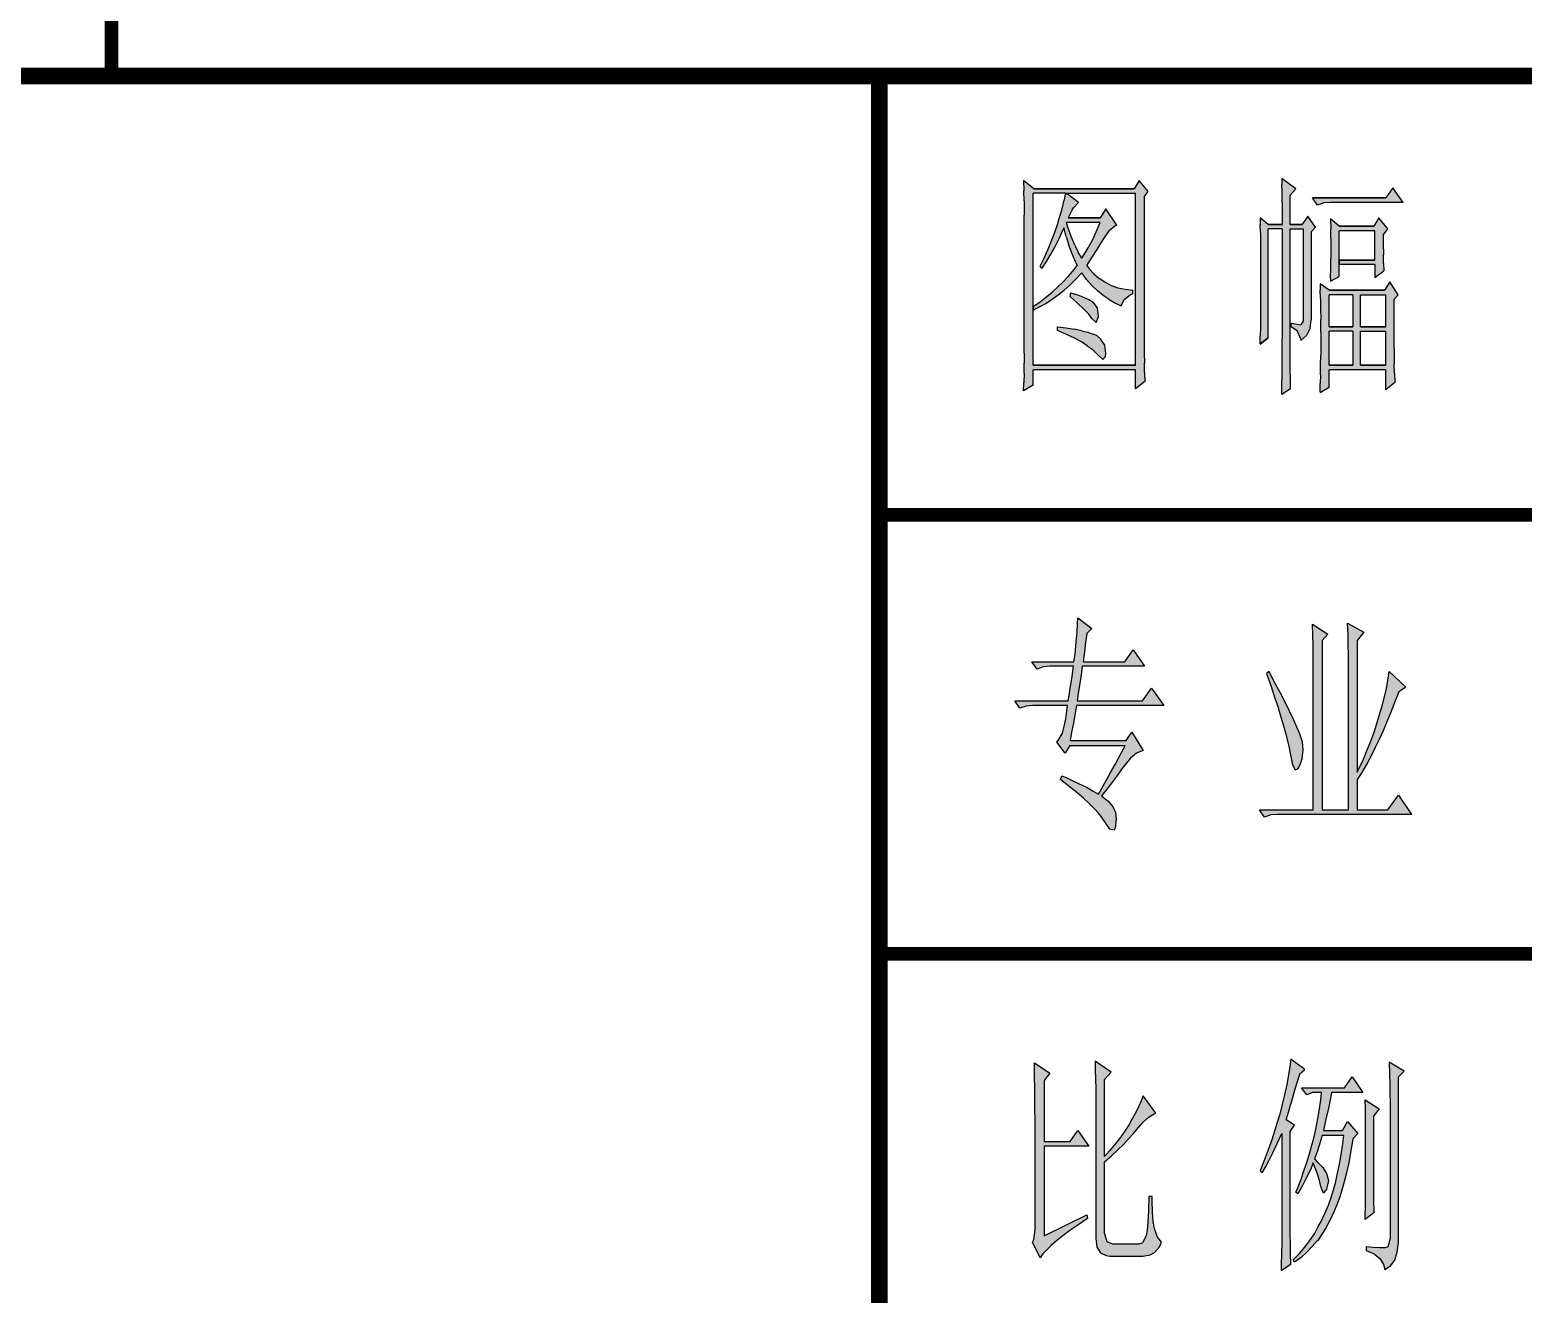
# Model space of a CAD drawing. Extents: x -383207 to 558143, y -95136 to 11777.
# Drawn here: x 509764 to 511126, y -89687 to -88534 of the extents above; entities that cross this region are included whole.
import ezdxf

# ---------------------------------------------------------------- set-up
doc = ezdxf.new("R2010")
doc.units = 0
doc.layers.get('0').update_dxf_attribs({"linetype": 'CONTINUOUS'})
doc.layers.add('1', color=7, linetype='CONTINUOUS')

msp = doc.modelspace()

# ---------------------------------------------------------------- hatches: boundary and pattern name
at = {"layer": '1'}
h = msp.add_hatch(color=2, dxfattribs=at)
h.paths.add_polyline_path([(510913.4, -88684.9), (510918.6, -88679.1), (510905.8, -88669.9), (510906, -88675.2), (510906.2, -88682.4), (510906.3, -88691.6), (510906.3, -88702.7), (510906.3, -88711.6), (510893.5, -88711.6), (510886, -88705.8), (510886.1, -88711.7), (510886.3, -88718.9), (510886.4, -88727.2), (510886.5, -88736.7), (510886.5, -88747.5), (510886.5, -88758.2), (510886.5, -88768.7), (510886.5, -88778.6), (510886.5, -88788), (510886.3, -88796.9), (510886.3, -88805.2), (510886.1, -88813.1), (510886, -88820.5), (510893.5, -88814.9), (510893.5, -88715.7), (510906.3, -88715.7), (510906.3, -88815.8), (510906.3, -88822.8), (510906.3, -88830.7), (510906.2, -88839.3), (510906.1, -88848.7), (510905.9, -88858.8), (510905.8, -88866.6), (510913.9, -88861.6), (510913.7, -88852.8), (510913.6, -88844), (510913.4, -88835.1), (510913.4, -88826.1), (510913.4, -88819.1), (510913.4, -88715.7), (510925.6, -88715.7), (510925.6, -88799.1), (510923.3, -88803.2), (510918, -88802.4), (510914.5, -88801.6), (510914.5, -88804.9), (510920, -88809.1), (510923, -88815.7), (510923.3, -88817.4), (510928.6, -88812.7), (510931.8, -88806.4), (510932.6, -88798.5), (510932.6, -88718.3), (510936.7, -88714.1), (510929.7, -88704.1), (510924.4, -88711.6), (510913.4, -88711.6)])
h.paths.add_polyline_path([(511007.2, -88678.3), (511000.7, -88687.4), (510933.7, -88687.4), (510938.4, -88694.1), (510944.2, -88692.1), (510950.1, -88691.6), (511016.5, -88691.6)])
h.paths.add_polyline_path([(510958.2, -88717.4), (510990.8, -88717.4), (510990.8, -88744.1), (510958.2, -88744.1), (510958.2, -88748.3), (510990.8, -88748.3), (510990.8, -88759.9), (510999, -88754.1), (510998.7, -88747.4), (510998.5, -88739), (510998.4, -88729), (510998.4, -88721.6), (511002.5, -88715.7), (510994.3, -88705.8), (510989.7, -88713.3), (510958.2, -88713.3), (510950.1, -88706.6), (510950.4, -88715.7), (510950.6, -88724.5), (510950.6, -88733.3), (510950.6, -88734.1), (510950.6, -88742.8), (510950.4, -88751.6), (510950.2, -88760.7), (510950.1, -88763.3), (510958.2, -88759.1), (510958.2, -88748.3), (510958.2, -88744.1)])
h.paths.add_polyline_path([(511008.3, -88779.9), (511011.8, -88775.7), (511004.2, -88764.1), (510999.6, -88771.6), (510948.9, -88771.6), (510940.7, -88765.7), (510940.9, -88771.7), (510941.1, -88779.2), (510941.2, -88788), (510941.3, -88798.2), (510941.3, -88809.9), (510941.3, -88810.7), (510941.3, -88821.1), (510941.3, -88830.9), (510941.2, -88840.1), (510941.1, -88848.7), (510940.9, -88856.8), (510940.7, -88864.2), (510940.7, -88864.9), (510948.9, -88859.9), (510948.9, -88844.1), (511000.7, -88844.1), (511000.7, -88862.4), (511008.9, -88855.7), (511008.6, -88847.4), (511008.4, -88838.6), (511008.4, -88829.4), (511008.3, -88824.9)])
h.paths.add_polyline_path([(510948.9, -88775.7), (510970.5, -88775.7), (510970.5, -88804.9), (510948.9, -88804.9)], flags=16)
h.paths.add_polyline_path([(510948.9, -88809.1), (510970.5, -88809.1), (510970.5, -88839.9), (510948.9, -88839.9)], flags=16)
h.paths.add_polyline_path([(510977.5, -88775.7), (511000.7, -88775.7), (511000.7, -88804.9), (510977.5, -88804.9)], flags=16)
h.paths.add_polyline_path([(510977.5, -88809.1), (511000.7, -88809.1), (511000.7, -88839.9), (510977.5, -88839.9)], flags=16)
h = msp.add_hatch(color=2, dxfattribs=at)
h.paths.add_polyline_path([(510780.5, -88686.6), (510784, -88681.6), (510775.9, -88671.6), (510771.2, -88679.1), (510679.7, -88679.1), (510670.4, -88671.6), (510670.7, -88681.1), (510670.8, -88690.2), (510671, -88698.7), (510671, -88703.3), (510671, -88829.1), (510670.9, -88838.1), (510670.8, -88847.1), (510670.6, -88855.9), (510670.4, -88863.2), (510679.1, -88858.3), (510679.1, -88844.1), (510772.3, -88844.1), (510772.3, -88861.6), (510781.1, -88854.9), (510780.8, -88846.7), (510780.6, -88838), (510780.5, -88828.6), (510780.5, -88824.9)])
h.paths.add_polyline_path([(510679.1, -88683.3), (510708.2, -88683.3), (510772.3, -88683.3), (510772.3, -88839.9), (510679.1, -88839.9), (510679.1, -88789.9)], flags=16)
h.paths.add_polyline_path([(510684.2, -88783), (510690.3, -88778.4), (510696.1, -88773.7), (510701.4, -88769), (510706.5, -88764.1), (510711.1, -88759.2), (510715.4, -88754.2), (510719.3, -88749.1), (510718.1, -88746.3), (510714.7, -88738.4), (510711.7, -88730.5), (510709.2, -88722.6), (510707.1, -88714.9), (510706.3, -88716.8), (510702.8, -88724.5), (510699.2, -88731.8), (510695.4, -88738.8), (510691.4, -88745.4), (510687.3, -88751.6), (510685.5, -88749.9), (510685.6, -88749.8), (510689.2, -88742.4), (510692.6, -88734.9), (510695.7, -88727.3), (510698.6, -88719.5), (510701.3, -88711.6), (510702.7, -88707.1), (510705.6, -88697.4), (510707.4, -88689.5), (510708.2, -88683.8), (510710.1, -88683.8), (510720.5, -88691.6), (510715.8, -88696.6), (510714.6, -88698.5), (510711.2, -88705.8), (510740.3, -88705.8), (510745.5, -88697.4), (510755.4, -88712.4), (510753.5, -88713.3), (510748.4, -88717.5), (510743.8, -88724.1), (510741.2, -88728.5), (510737.4, -88734.6), (510733, -88741.5), (510728.1, -88749.1), (510730.3, -88752), (510734.6, -88756.8), (510739.4, -88761), (510744.6, -88764.4), (510750.3, -88767.3), (510756.4, -88769.4), (510763, -88770.8), (510770, -88771.6), (510770, -88774.9), (510767.7, -88775.9), (510762.1, -88780), (510759.5, -88785.8), (510754.3, -88783.4), (510748.5, -88780.2), (510743, -88776.5), (510737.7, -88772.1), (510732.7, -88767.2), (510727.9, -88761.8), (510723.4, -88755.8), (510722.5, -88756.7), (510717.6, -88762), (510712.5, -88767), (510707.3, -88771.6), (510701.9, -88775.9), (510696.4, -88779.9), (510690.8, -88783.6), (510685, -88786.9), (510679.6, -88789.7), (510679.6, -88786.2)], flags=0)
h.paths.add_polyline_path([(510712.9, -88777.4), (510713.5, -88774.1), (510717, -88775.1), (510724.1, -88777.6), (510729.8, -88780), (510733.9, -88782.4), (510737.9, -88787.7), (510738.6, -88795.7), (510736.7, -88801.1), (510732.7, -88797.4), (510729.8, -88793.6), (510725.4, -88788.9), (510719.7, -88783.5)], flags=0)
h.paths.add_polyline_path([(510701.3, -88804.9), (510709.1, -88806), (510716.8, -88807.2), (510723.4, -88808.6), (510729.1, -88810), (510733.7, -88811.6), (510737.4, -88813.3), (510740.6, -88815.9), (510744.6, -88821.8), (510745.5, -88829.1), (510745.2, -88831.9), (510742.6, -88834.7), (510737.4, -88829.9), (510736.4, -88828.7), (510732.9, -88825.5), (510728.5, -88822.2), (510723.2, -88818.8), (510716.8, -88815.4), (510709.5, -88811.9), (510701.3, -88808.3)], flags=0)
h.paths.add_polyline_path([(510723.4, -88742.4), (510720.2, -88737.1), (510717, -88730.5), (510713.7, -88722.6), (510710.5, -88713.3), (510709.4, -88709.9), (510740.3, -88709.9), (510736.7, -88718.3), (510733.1, -88726), (510729.4, -88732.9), (510725.6, -88739.1)], flags=0)
h = msp.add_hatch(color=2, dxfattribs=at)
h.paths.add_polyline_path([(510715.9, -89166.2), (510717.5, -89156.9), (510718.7, -89150.1), (510798.2, -89150.1), (510787, -89134.4), (510778.7, -89146), (510719.4, -89146), (510720.6, -89137), (510722, -89128.3), (510723.2, -89119.7), (510723.9, -89114.3), (510780.6, -89114.3), (510770.2, -89099.3), (510762.6, -89110.2), (510724.6, -89110.2), (510725.8, -89101.2), (510727, -89092.4), (510728.2, -89084.4), (510732.7, -89080.1), (510719.9, -89070.1), (510719.7, -89075.6), (510719.2, -89083), (510718.5, -89092.2), (510717.3, -89103.4), (510716.3, -89110.2), (510677.9, -89110.2), (510682.7, -89116.9), (510688.4, -89115), (510694.3, -89114.3), (510715.9, -89114.3), (510714.7, -89123.7), (510713.3, -89132.5), (510712.1, -89140.8), (510711.1, -89146), (510662.3, -89146), (510667, -89152.7), (510672.7, -89150.8), (510678.6, -89150.1), (510710.6, -89150.1), (510708.8, -89162.2), (510707.1, -89170.5), (510705.9, -89175.2), (510701.9, -89182.1), (510700.7, -89183.5), (510708.3, -89193.5), (510712.3, -89186.8), (510763.1, -89186.8), (510758.3, -89195.6), (510753.8, -89203.9), (510749.8, -89211.3), (510746, -89217.9), (510742.7, -89224.1), (510739.6, -89229.3), (510738.6, -89230.9), (510733.7, -89228.1), (510728.4, -89225), (510716.6, -89219.3), (510709.9, -89216.2), (510705.4, -89214.3), (510704.2, -89217.7), (510712.1, -89223.8), (510719, -89229.5), (510725.1, -89234.7), (510730.6, -89239.7), (510735.3, -89244.5), (510739.1, -89248.7), (510742.2, -89252.5), (510743.9, -89255.1), (510749.1, -89262.7), (510752.9, -89263.7), (510753.8, -89261.8), (510754.8, -89253.5), (510754.3, -89247.5), (510752.2, -89242.8), (510747.4, -89237.3), (510741.5, -89232.6), (510746.7, -89226), (510751.4, -89219.6), (510755.9, -89213.6), (510760, -89207.9), (510762.6, -89204.4), (510767.8, -89198), (510773.3, -89193.7), (510778.5, -89191.3), (510779.4, -89191.1), (510769, -89174.3), (510763.8, -89181.9), (510713, -89181.9), (510714.2, -89174.5)])
h.paths.add_polyline_path([(510923.6, -89180), (510922, -89175.4), (510919.6, -89170), (510916.7, -89163.6), (510913.2, -89156), (510909.2, -89147.7), (510904.2, -89138.2), (510898.7, -89128), (510894.2, -89119.2), (510891.8, -89120.9), (510895.9, -89132), (510899.2, -89142.5), (510902.5, -89152), (510905.1, -89160.7), (510907.5, -89168.8), (510909.6, -89176.4), (510912.7, -89188.7), (510913.4, -89193.5), (510915.6, -89204.1), (510917.9, -89208.9), (510920.8, -89207.5), (510921.7, -89206), (510924.3, -89198.9), (510925.3, -89190.6), (510924.6, -89183.5)], flags=17)
h.paths.add_polyline_path([(510974.6, -89091), (510980.5, -89083.4), (510965.8, -89075.1), (510966.3, -89085.8), (510966.3, -89095.1), (510966.5, -89102.9), (510966.5, -89245.2), (510942.6, -89245.2), (510942.6, -89091), (510947.8, -89085.1), (510933.8, -89076.1), (510934.1, -89085.6), (510934.3, -89094.6), (510934.5, -89102.9), (510934.5, -89245.2), (510885.4, -89245.2), (510890.2, -89251.8), (510895.9, -89249.9), (510901.8, -89249.4), (511024.2, -89249.4), (511012.1, -89231.9), (511002.6, -89245.2), (510974.6, -89245.2), (510974.6, -89217.7), (510977.7, -89212.9), (510981, -89207.5), (510984.3, -89201.8), (510987.6, -89195.4), (510991, -89188.5), (510994.5, -89181.1), (510998.1, -89173.3), (511001.6, -89165), (511005.2, -89156.2), (511009, -89146.8), (511012.6, -89137.7), (511019, -89133.5), (511003.8, -89119.2), (511002.6, -89127.1), (511001.2, -89134.9), (510997.4, -89150.5), (510995, -89158.4), (510992.6, -89166.4), (510990, -89174.5), (510986.9, -89182.6), (510983.6, -89190.6), (510980.3, -89198.9), (510974.6, -89211)])
h = msp.add_hatch(color=2, dxfattribs=at)
h.paths.add_polyline_path([(510700.5, -89638.1), (510706.1, -89633.6), (510712.5, -89628.7), (510719.9, -89623.7), (510727.7, -89618.2), (510728.7, -89617.7), (510728.2, -89614.2), (510689.1, -89633.4), (510689.1, -89551.8), (510729.9, -89551.8), (510719.9, -89537.6), (510713, -89547.5), (510689.1, -89547.5), (510689.1, -89491.8), (510694.3, -89485.2), (510680.3, -89475.9), (510680.5, -89482.3), (510680.5, -89489.7), (510680.8, -89497.7), (510680.8, -89517.2), (510681, -89528.6), (510681, -89627.7), (510679.8, -89636.7), (510678.6, -89639.3), (510685.5, -89653.6), (510688.1, -89650), (510691.4, -89646.4), (510695.5, -89642.4)])
h.paths.add_polyline_path([(510794.4, -89643.4), (510796.3, -89639.3), (510792.2, -89634.1), (510789.9, -89626.8), (510788.7, -89620.4), (510788, -89611.8), (510787.5, -89601.6), (510787.5, -89597.6), (510784.6, -89597.6), (510784.2, -89610.4), (510783.7, -89620.4), (510783.2, -89628.2), (510782.3, -89633.2), (510782.3, -89633.4), (510778.7, -89640), (510775.9, -89641), (510751.9, -89641), (510746.5, -89638.9), (510744.6, -89632), (510744.3, -89631), (510744.3, -89566), (510750.5, -89560.6), (510756.2, -89555.1), (510761.4, -89550.2), (510766.1, -89545.2), (510770.7, -89540.2), (510773.5, -89536.9), (510779.4, -89530), (510784.9, -89525), (510789.6, -89522.4), (510791, -89521.7), (510779.4, -89506), (510777.1, -89512), (510773.7, -89519.1), (510769.5, -89526.9), (510766.6, -89531.9), (510762.3, -89538.3), (510758.1, -89544.5), (510753.3, -89550.4), (510748.6, -89556.1), (510744.3, -89561.1), (510744.3, -89490.9), (510750.3, -89484.2), (510735.8, -89474.3), (510735.8, -89482.1), (510736, -89490.4), (510736.3, -89499.4), (510736.3, -89636), (510737.2, -89643.8), (510740.5, -89649), (510745.7, -89651.4), (510749.1, -89651.9), (510779.4, -89651.9), (510785.8, -89650.7), (510789.9, -89648.6)])
h.paths.add_polyline_path([(510913.4, -89632.2), (510913.4, -89538.5), (510917.5, -89532.6), (510909.9, -89527.6), (510911.3, -89522.9), (510913.2, -89516.5), (510915.6, -89508.4), (510918.4, -89498.5), (510922, -89487.1), (510922.2, -89485.9), (510926.9, -89481.9), (510914.1, -89472.6), (510913.2, -89479.2), (510911.8, -89486.8), (510910.3, -89495.4), (510908.2, -89504.9), (510905.8, -89515.1), (510903.9, -89522.6), (510901.6, -89530.2), (510899.2, -89538.1), (510896.6, -89546.1), (510893.7, -89554.2), (510890.7, -89562.5), (510887.3, -89570.8), (510886.1, -89574.3), (510887.8, -89576), (510890.9, -89571), (510894, -89565.1), (510897.8, -89557.7), (510901.6, -89549.4), (510905.8, -89540.2), (510905.8, -89639.8), (510905.6, -89649.3), (510905.4, -89660.2), (510905.4, -89665.2), (510914.1, -89659.2), (510913.7, -89649.8), (510913.7, -89640.7)])
h.paths.add_polyline_path([(510951.2, -89502.7), (510979.8, -89502.7), (510970.1, -89488.5), (510963, -89498.5), (510923.9, -89498.5), (510928.6, -89505.1), (510933.8, -89502.7), (510942.1, -89502.7), (510941.4, -89509.6), (510940.2, -89517.7), (510938.8, -89526.4), (510936.9, -89536.2), (510935.7, -89541.9), (510931.4, -89557.5), (510929.1, -89565.6), (510926.2, -89573.4), (510923.4, -89581.7), (510920.3, -89589.8), (510918.6, -89593.6), (510920.5, -89595.2), (510924.8, -89587.6), (510928.4, -89580.3), (510931.9, -89573.2), (510934.5, -89566.8), (510937.8, -89575.3), (510940.2, -89583.1), (510941.4, -89588.6), (510943.8, -89594.5), (510946.6, -89590.9), (510948.5, -89583.1), (510946.6, -89576.7), (510943.1, -89571.3), (510937.8, -89565.6), (510935.7, -89563.4), (510938.3, -89556.1), (510940.7, -89548), (510942.6, -89541.9), (510962.5, -89541.9), (510961.1, -89551.8), (510959.7, -89561.1), (510958, -89569.8), (510956.3, -89577.9), (510954.7, -89585.5), (510953.7, -89589.3), (510951.1, -89597.6), (510948.3, -89605.6), (510945, -89613.2), (510941.6, -89620.4), (510939, -89625.1), (510935.5, -89631.7), (510931.2, -89637.9), (510926.7, -89643.8), (510922, -89649.5), (510916.3, -89655.2), (510917.5, -89657.6), (510923.4, -89653.1), (510928.6, -89648.3), (510933.6, -89643.1), (510938.1, -89638.1), (510938.6, -89637.7), (510942.1, -89632.7), (510945.7, -89626.8), (510949.5, -89619.6), (510953.5, -89611.1), (510956.1, -89605.2), (510958.5, -89598.8), (510960.6, -89591.9), (510962.7, -89584.3), (510964.9, -89576), (510966.8, -89567), (510968.4, -89557.5), (510970.3, -89547.3), (510970.6, -89545.2), (510975.3, -89540.2), (510965.8, -89529.3), (510961.3, -89537.6), (510943.8, -89537.6), (510946.1, -89526.7), (510948.3, -89517.4), (510949.9, -89509.6)])
h.paths.add_polyline_path([(510989.3, -89524.3), (510994.5, -89517.7), (510981.7, -89509.4), (510982, -89517.7), (510982.2, -89526.4), (510982.2, -89595), (510982, -89604.9), (510981.7, -89616.8), (510981.7, -89618.5), (510989.8, -89612.5), (510989.5, -89600.4), (510989.3, -89590.5)])
h.paths.add_polyline_path([(511012.1, -89488.5), (511017.3, -89483.5), (511003.8, -89475.2), (511004, -89485.9), (511004.3, -89495.4), (511004.3, -89503.9), (511004.5, -89511.3), (511004.5, -89636), (511002.4, -89643.4), (510999.7, -89644.3), (510995.2, -89644.5), (510988.8, -89644.1), (510982.9, -89643.4), (510982.9, -89646.9), (510990, -89650), (510995.5, -89654.3), (510998.6, -89659.5), (510999.7, -89664.2), (511005, -89660.7), (511009, -89655.5), (511011.1, -89648.3), (511012.1, -89639.6)])

# ---------------------------------------------------------------- linework, layer by layer
at = {"color": 2}
for p, q in [((510918.6, -88679.1, 0), (510905.8, -88669.9, 0)), ((510905.8, -88669.9, 0), (510906, -88675.2, 0)), ((510679.7, -88679.1, 0), (510670.4, -88671.6, 0)), ((510670.4, -88671.6, 0), (510670.7, -88681.1, 0)), ((510670.8, -88690.2, 0), (510670.7, -88681.1, 0)), ((510679.1, -88789.9, 0), (510679.1, -88683.3, 0)), ((510708.2, -88683.3, 0), (510679.1, -88683.3, 0)), ((510771.2, -88679.1, 0), (510679.7, -88679.1, 0)), ((510771.2, -88679.1, 0), (510679.7, -88679.1, 0)), ((510679.7, -88679.1, 0), (510771.2, -88679.1, 0)), ((510679.7, -88679.1, 0), (510679.7, -88679.1, 0)), ((510708.2, -88683.8, 0), (510707.4, -88689.5, 0)), ((510708.2, -88683.3, 0), (510772.3, -88683.3, 0)), ((510708.2, -88683.8, 0), (510710.1, -88683.8, 0)), ((510720.5, -88691.6, 0), (510710.1, -88683.8, 0)), ((510775.9, -88671.6, 0), (510771.2, -88679.1, 0)), ((510772.3, -88839.9, 0), (510772.3, -88683.3, 0)), ((510784, -88681.6, 0), (510775.9, -88671.6, 0)), ((510780.5, -88686.6, 0), (510784, -88681.6, 0)), ((510906.2, -88682.4, 0), (510906, -88675.2, 0)), ((510906.3, -88691.6, 0), (510906.2, -88682.4, 0)), ((510913.4, -88684.9, 0), (510918.6, -88679.1, 0)), ((511007.2, -88678.3, 0), (511000.7, -88687.4, 0)), ((511016.5, -88691.6, 0), (511007.2, -88678.3, 0)), ((510670.8, -88690.2, 0), (510671, -88698.7, 0)), ((510702.7, -88707.1, 0), (510705.6, -88697.4, 0)), ((510705.6, -88697.4, 0), (510707.4, -88689.5, 0)), ((510714.6, -88698.5, 0), (510715.8, -88696.6, 0)), ((510720.5, -88691.6, 0), (510715.8, -88696.6, 0)), ((510745.5, -88697.4, 0), (510740.3, -88705.8, 0)), ((510755.4, -88712.4, 0), (510745.5, -88697.4, 0)), ((510780.5, -88686.6, 0), (510780.5, -88824.9, 0)), ((510906.3, -88691.6, 0), (510906.3, -88702.7, 0)), ((510913.4, -88711.6, 0), (510913.4, -88684.9, 0)), ((510938.4, -88694.1, 0), (510933.7, -88687.4, 0)), ((511000.7, -88687.4, 0), (510933.7, -88687.4, 0)), ((511000.7, -88687.4, 0), (510933.7, -88687.4, 0)), ((510933.7, -88687.4, 0), (511000.7, -88687.4, 0)), ((510933.7, -88687.4, 0), (510933.7, -88687.4, 0)), ((510944.2, -88692.1, 0), (510938.4, -88694.1, 0)), ((510950.1, -88691.6, 0), (510944.2, -88692.1, 0)), ((511016.5, -88691.6, 0), (510950.1, -88691.6, 0)), ((510671, -88698.7, 0), (510671, -88703.3, 0)), ((510671, -88829.1, 0), (510671, -88703.3, 0)), ((510698.6, -88719.5, 0), (510701.3, -88711.6, 0)), ((510701.3, -88711.6, 0), (510702.7, -88707.1, 0)), ((510740.3, -88709.9, 0), (510709.4, -88709.9, 0)), ((510710.5, -88713.3, 0), (510709.4, -88709.9, 0)), ((510714.6, -88698.5, 0), (510711.2, -88705.8, 0)), ((510740.3, -88705.8, 0), (510711.2, -88705.8, 0)), ((510740.3, -88705.8, 0), (510711.2, -88705.8, 0)), ((510711.2, -88705.8, 0), (510740.3, -88705.8, 0)), ((510711.2, -88705.8, 0), (510711.2, -88705.8, 0)), ((510736.7, -88718.3, 0), (510740.3, -88709.9, 0)), ((510886, -88705.8, 0), (510886.1, -88711.7, 0)), ((510893.5, -88711.6, 0), (510886, -88705.8, 0)), ((510886.3, -88718.9, 0), (510886.1, -88711.7, 0)), ((510906.3, -88711.6, 0), (510893.5, -88711.6, 0)), ((510906.3, -88711.6, 0), (510893.5, -88711.6, 0)), ((510893.5, -88711.6, 0), (510906.3, -88711.6, 0)), ((510893.5, -88711.6, 0), (510893.5, -88711.6, 0)), ((510906.3, -88702.7, 0), (510906.3, -88711.6, 0)), ((510913.4, -88711.6, 0), (510924.4, -88711.6, 0)), ((510924.4, -88711.6, 0), (510913.4, -88711.6, 0)), ((510924.4, -88711.6, 0), (510913.4, -88711.6, 0)), ((510929.7, -88704.1, 0), (510924.4, -88711.6, 0)), ((510936.7, -88714.1, 0), (510929.7, -88704.1, 0)), ((510950.1, -88706.6, 0), (510950.4, -88715.7, 0)), ((510958.2, -88713.3, 0), (510950.1, -88706.6, 0)), ((510994.3, -88705.8, 0), (510989.7, -88713.3, 0)), ((511002.5, -88715.7, 0), (510994.3, -88705.8, 0)), ((510695.7, -88727.3, 0), (510698.6, -88719.5, 0)), ((510699.2, -88731.8, 0), (510702.8, -88724.5, 0)), ((510702.8, -88724.5, 0), (510706.3, -88716.8, 0)), ((510707.1, -88714.9, 0), (510706.3, -88716.8, 0)), ((510709.2, -88722.6, 0), (510707.1, -88714.9, 0)), ((510709.2, -88722.6, 0), (510711.7, -88730.5, 0)), ((510713.7, -88722.6, 0), (510710.5, -88713.3, 0)), ((510717, -88730.5, 0), (510713.7, -88722.6, 0)), ((510733.1, -88726, 0), (510736.7, -88718.3, 0)), ((510741.2, -88728.5, 0), (510743.8, -88724.1, 0)), ((510743.8, -88724.1, 0), (510748.4, -88717.5, 0)), ((510753.5, -88713.3, 0), (510748.4, -88717.5, 0)), ((510755.4, -88712.4, 0), (510753.5, -88713.3, 0)), ((510886.3, -88718.9, 0), (510886.4, -88727.2, 0)), ((510906.3, -88715.7, 0), (510893.5, -88715.7, 0)), ((510893.5, -88814.9, 0), (510893.5, -88715.7, 0)), ((510906.3, -88715.7, 0), (510906.3, -88815.8, 0)), ((510913.4, -88819.1, 0), (510913.4, -88715.7, 0)), ((510913.4, -88715.7, 0), (510925.6, -88715.7, 0)), ((510925.6, -88799.1, 0), (510925.6, -88715.7, 0)), ((510932.6, -88718.3, 0), (510936.7, -88714.1, 0)), ((510932.6, -88718.3, 0), (510932.6, -88798.3, 0)), ((510950.6, -88724.5, 0), (510950.4, -88715.7, 0)), ((510950.6, -88724.5, 0), (510950.6, -88733.3, 0)), ((510989.7, -88713.3, 0), (510958.2, -88713.3, 0)), ((510989.7, -88713.3, 0), (510958.2, -88713.3, 0)), ((510958.2, -88713.3, 0), (510989.7, -88713.3, 0)), ((510958.2, -88713.3, 0), (510958.2, -88713.3, 0)), ((510990.8, -88717.4, 0), (510958.2, -88717.4, 0)), ((510958.2, -88744.1, 0), (510958.2, -88717.4, 0)), ((510990.8, -88744.1, 0), (510990.8, -88717.4, 0)), ((510998.4, -88721.6, 0), (511002.5, -88715.7, 0)), ((510998.4, -88721.6, 0), (510998.4, -88729, 0)), ((510689.2, -88742.4, 0), (510692.6, -88734.9, 0)), ((510691.4, -88745.4, 0), (510695.4, -88738.8, 0)), ((510692.6, -88734.9, 0), (510695.7, -88727.3, 0)), ((510695.4, -88738.8, 0), (510699.2, -88731.8, 0)), ((510714.7, -88738.4, 0), (510711.7, -88730.5, 0)), ((510718.1, -88746.3, 0), (510714.7, -88738.4, 0)), ((510717, -88730.5, 0), (510720.2, -88737.1, 0)), ((510723.4, -88742.4, 0), (510720.2, -88737.1, 0)), ((510723.4, -88742.4, 0), (510725.6, -88739.1, 0)), ((510725.6, -88739.1, 0), (510729.4, -88732.9, 0)), ((510729.4, -88732.9, 0), (510733.1, -88726, 0)), ((510733, -88741.5, 0), (510737.4, -88734.6, 0)), ((510737.4, -88734.6, 0), (510741.2, -88728.5, 0)), ((510886.4, -88727.2, 0), (510886.5, -88736.7, 0)), ((510886.5, -88736.7, 0), (510886.5, -88747.5, 0)), ((510950.6, -88733.3, 0), (510950.6, -88734.1, 0)), ((510950.6, -88734.1, 0), (510950.6, -88742.8, 0)), ((510998.4, -88729, 0), (510998.5, -88739, 0)), ((510998.7, -88747.4, 0), (510998.5, -88739, 0)), ((510685.6, -88749.8, 0), (510685.5, -88749.9, 0)), ((510685.5, -88749.9, 0), (510687.3, -88751.6, 0)), ((510685.6, -88749.8, 0), (510689.2, -88742.4, 0)), ((510687.3, -88751.6, 0), (510691.4, -88745.4, 0)), ((510715.4, -88754.2, 0), (510719.3, -88749.1, 0)), ((510718.1, -88746.3, 0), (510719.3, -88749.1, 0)), ((510728.1, -88749.1, 0), (510733, -88741.5, 0)), ((510728.1, -88749.1, 0), (510730.3, -88752, 0)), ((510734.6, -88756.8, 0), (510730.3, -88752, 0)), ((510886.5, -88747.5, 0), (510886.5, -88758.2, 0)), ((510950.2, -88760.7, 0), (510950.4, -88751.6, 0)), ((510950.4, -88751.6, 0), (510950.6, -88742.8, 0)), ((510958.2, -88744.1, 0), (510958.2, -88748.3, 0)), ((510958.2, -88748.3, 0), (510958.2, -88744.1, 0)), ((510990.8, -88744.1, 0), (510958.2, -88744.1, 0)), ((510990.8, -88744.1, 0), (510958.2, -88744.1, 0)), ((510958.2, -88744.1, 0), (510990.8, -88744.1, 0)), ((510958.2, -88744.1, 0), (510958.2, -88744.1, 0)), ((510990.8, -88748.3, 0), (510958.2, -88748.3, 0)), ((510958.2, -88759.1, 0), (510958.2, -88748.3, 0)), ((510990.8, -88748.3, 0), (510990.8, -88759.9, 0)), ((510998.7, -88747.4, 0), (510999, -88754.1, 0)), ((510701.4, -88769, 0), (510706.5, -88764.1, 0)), ((510706.5, -88764.1, 0), (510711.1, -88759.2, 0)), ((510711.1, -88759.2, 0), (510715.4, -88754.2, 0)), ((510712.5, -88767, 0), (510717.6, -88762, 0)), ((510717.6, -88762, 0), (510722.5, -88756.7, 0)), ((510723.4, -88755.8, 0), (510722.5, -88756.7, 0)), ((510727.9, -88761.8, 0), (510723.4, -88755.8, 0)), ((510732.7, -88767.2, 0), (510727.9, -88761.8, 0)), ((510734.6, -88756.8, 0), (510739.4, -88761, 0)), ((510744.6, -88764.4, 0), (510739.4, -88761, 0)), ((510750.3, -88767.3, 0), (510744.6, -88764.4, 0)), ((510886.5, -88758.2, 0), (510886.5, -88768.7, 0)), ((510940.7, -88765.7, 0), (510940.9, -88771.7, 0)), ((510948.9, -88771.6, 0), (510940.7, -88765.7, 0)), ((510950.1, -88763.3, 0), (510958.2, -88759.1, 0)), ((510950.2, -88760.7, 0), (510950.1, -88763.3, 0)), ((510990.8, -88759.9, 0), (510999, -88754.1, 0)), ((511004.2, -88764.1, 0), (510999.6, -88771.6, 0)), ((511011.8, -88775.7, 0), (511004.2, -88764.1, 0)), ((510684.2, -88783, 0), (510690.3, -88778.4, 0)), ((510690.3, -88778.4, 0), (510696.1, -88773.7, 0)), ((510690.8, -88783.6, 0), (510696.4, -88779.9, 0)), ((510696.1, -88773.7, 0), (510701.4, -88769, 0)), ((510696.4, -88779.9, 0), (510701.9, -88775.9, 0)), ((510701.9, -88775.9, 0), (510707.3, -88771.6, 0)), ((510707.3, -88771.6, 0), (510712.5, -88767, 0)), ((510712.9, -88777.4, 0), (510713.5, -88774.1, 0)), ((510719.7, -88783.5, 0), (510712.9, -88777.4, 0)), ((510713.5, -88774.1, 0), (510717, -88775.1, 0)), ((510724.1, -88777.6, 0), (510717, -88775.1, 0)), ((510724.1, -88777.6, 0), (510729.8, -88780, 0)), ((510729.8, -88780, 0), (510733.9, -88782.4, 0)), ((510737.7, -88772.1, 0), (510732.7, -88767.2, 0)), ((510743, -88776.5, 0), (510737.7, -88772.1, 0)), ((510748.5, -88780.2, 0), (510743, -88776.5, 0)), ((510750.3, -88767.3, 0), (510756.4, -88769.4, 0)), ((510756.4, -88769.4, 0), (510763, -88770.8, 0)), ((510759.5, -88785.8, 0), (510762.1, -88780, 0)), ((510762.1, -88780, 0), (510767.7, -88775.9, 0)), ((510763, -88770.8, 0), (510770, -88771.6, 0)), ((510770, -88774.9, 0), (510767.7, -88775.9, 0)), ((510770, -88774.9, 0), (510770, -88771.6, 0)), ((510886.5, -88768.7, 0), (510886.5, -88778.6, 0)), ((510886.5, -88778.6, 0), (510886.5, -88788, 0)), ((510941.1, -88779.2, 0), (510940.9, -88771.7, 0)), ((510941.1, -88779.2, 0), (510941.2, -88788, 0)), ((510999.6, -88771.6, 0), (510948.9, -88771.6, 0)), ((510999.6, -88771.6, 0), (510948.9, -88771.6, 0)), ((510948.9, -88771.6, 0), (510999.6, -88771.6, 0)), ((510948.9, -88771.6, 0), (510948.9, -88771.6, 0)), ((510970.5, -88775.7, 0), (510948.9, -88775.7, 0)), ((510948.9, -88804.9, 0), (510948.9, -88775.7, 0)), ((510970.5, -88775.7, 0), (510970.5, -88804.9, 0)), ((510977.5, -88775.7, 0), (511000.7, -88775.7, 0)), ((510977.5, -88804.9, 0), (510977.5, -88775.7, 0)), ((511000.7, -88804.9, 0), (511000.7, -88775.7, 0)), ((511008.3, -88779.9, 0), (511011.8, -88775.7, 0)), ((511008.3, -88824.9, 0), (511008.3, -88779.9, 0)), ((510679.1, -88839.9, 0), (510679.1, -88789.9, 0)), ((510679.6, -88786.2, 0), (510684.2, -88783, 0)), ((510679.6, -88789.7, 0), (510679.6, -88786.2, 0)), ((510685, -88786.9, 0), (510679.6, -88789.7, 0)), ((510685, -88786.9, 0), (510690.8, -88783.6, 0)), ((510725.4, -88788.9, 0), (510719.7, -88783.5, 0)), ((510725.4, -88788.9, 0), (510729.8, -88793.6, 0)), ((510732.7, -88797.4, 0), (510729.8, -88793.6, 0)), ((510737.9, -88787.7, 0), (510733.9, -88782.4, 0)), ((510738.6, -88795.7, 0), (510737.9, -88787.7, 0)), ((510748.5, -88780.2, 0), (510754.3, -88783.4, 0)), ((510754.3, -88783.4, 0), (510759.5, -88785.8, 0)), ((510886.5, -88788, 0), (510886.3, -88796.9, 0)), ((510941.2, -88788, 0), (510941.3, -88798.2, 0)), ((510701.3, -88808.3, 0), (510701.3, -88804.9, 0)), ((510701.3, -88804.9, 0), (510709.1, -88806, 0)), ((510709.1, -88806, 0), (510716.8, -88807.2, 0)), ((510723.4, -88808.6, 0), (510716.8, -88807.2, 0)), ((510732.7, -88797.4, 0), (510736.7, -88801.1, 0)), ((510736.7, -88801.1, 0), (510738.6, -88795.7, 0)), ((510886.3, -88805.2, 0), (510886.1, -88813.1, 0)), ((510886.3, -88796.9, 0), (510886.3, -88805.2, 0)), ((510914.5, -88804.9, 0), (510914.5, -88801.6, 0)), ((510914.5, -88801.6, 0), (510918, -88802.4, 0)), ((510920, -88809.1, 0), (510914.5, -88804.9, 0)), ((510918, -88802.4, 0), (510923.3, -88803.2, 0)), ((510925.6, -88799.1, 0), (510923.3, -88803.2, 0)), ((510928.6, -88812.7, 0), (510931.8, -88806.4, 0)), ((510931.8, -88806.4, 0), (510932.6, -88798.5, 0)), ((510932.6, -88798.3, 0), (510932.6, -88798.5, 0)), ((510941.3, -88809.9, 0), (510941.3, -88798.2, 0)), ((510970.5, -88804.9, 0), (510948.9, -88804.9, 0)), ((510970.5, -88804.9, 0), (510948.9, -88804.9, 0)), ((510948.9, -88804.9, 0), (510970.5, -88804.9, 0)), ((510948.9, -88804.9, 0), (510948.9, -88804.9, 0)), ((510977.5, -88804.9, 0), (511000.7, -88804.9, 0)), ((511000.7, -88804.9, 0), (510977.5, -88804.9, 0)), ((511000.7, -88804.9, 0), (510977.5, -88804.9, 0)), ((510709.5, -88811.9, 0), (510701.3, -88808.3, 0)), ((510716.8, -88815.4, 0), (510709.5, -88811.9, 0)), ((510723.2, -88818.8, 0), (510716.8, -88815.4, 0)), ((510728.5, -88822.2, 0), (510723.2, -88818.8, 0)), ((510723.4, -88808.6, 0), (510729.1, -88810, 0)), ((510729.1, -88810, 0), (510733.7, -88811.6, 0)), ((510737.4, -88813.3, 0), (510733.7, -88811.6, 0)), ((510740.6, -88815.9, 0), (510737.4, -88813.3, 0)), ((510744.6, -88821.8, 0), (510740.6, -88815.9, 0)), ((510886, -88820.5, 0), (510886.1, -88813.1, 0)), ((510893.5, -88814.9, 0), (510886, -88820.5, 0)), ((510886, -88820.8, 0), (510893.5, -88814.9, 0)), ((510893.5, -88814.9, 0), (510886, -88820.5, 0)), ((510886, -88820.5, 0), (510886, -88820.8, 0)), ((510906.3, -88822.8, 0), (510906.3, -88815.8, 0)), ((510913.4, -88826.1, 0), (510913.4, -88819.1, 0)), ((510923, -88815.7, 0), (510920, -88809.1, 0)), ((510923, -88815.7, 0), (510923.3, -88817.4, 0)), ((510923.3, -88817.4, 0), (510928.6, -88812.7, 0)), ((510941.3, -88809.9, 0), (510941.3, -88810.7, 0)), ((510941.3, -88810.7, 0), (510941.3, -88821.1, 0)), ((510948.9, -88839.9, 0), (510948.9, -88809.1, 0)), ((510970.5, -88809.1, 0), (510948.9, -88809.1, 0)), ((510970.5, -88809.1, 0), (510970.5, -88839.9, 0)), ((510977.5, -88839.9, 0), (510977.5, -88809.1, 0)), ((510977.5, -88809.1, 0), (511000.7, -88809.1, 0)), ((511000.7, -88839.9, 0), (511000.7, -88809.1, 0)), ((510671, -88829.1, 0), (510670.9, -88838.1, 0)), ((510728.5, -88822.2, 0), (510732.9, -88825.5, 0)), ((510732.9, -88825.5, 0), (510736.4, -88828.7, 0)), ((510737.4, -88829.9, 0), (510736.4, -88828.7, 0)), ((510742.6, -88834.7, 0), (510737.4, -88829.9, 0)), ((510745.2, -88831.9, 0), (510742.6, -88834.7, 0)), ((510745.5, -88829.1, 0), (510744.6, -88821.8, 0)), ((510745.2, -88831.9, 0), (510745.5, -88829.1, 0)), ((510780.5, -88824.9, 0), (510780.5, -88828.6, 0)), ((510780.5, -88828.6, 0), (510780.6, -88838, 0)), ((510906.2, -88839.3, 0), (510906.3, -88830.7, 0)), ((510906.3, -88830.7, 0), (510906.3, -88822.8, 0)), ((510913.4, -88835.1, 0), (510913.4, -88826.1, 0)), ((510941.2, -88840.1, 0), (510941.3, -88830.9, 0)), ((510941.3, -88821.1, 0), (510941.3, -88830.9, 0)), ((511008.3, -88824.9, 0), (511008.4, -88829.4, 0)), ((511008.4, -88829.4, 0), (511008.4, -88838.6, 0)), ((510670.8, -88847.1, 0), (510670.6, -88855.9, 0)), ((510670.8, -88847.1, 0), (510670.9, -88838.1, 0)), ((510772.3, -88839.9, 0), (510679.1, -88839.9, 0)), ((510772.3, -88839.9, 0), (510679.1, -88839.9, 0)), ((510679.1, -88839.9, 0), (510772.3, -88839.9, 0)), ((510679.1, -88839.9, 0), (510679.1, -88839.9, 0)), ((510772.3, -88844.1, 0), (510679.1, -88844.1, 0)), ((510679.1, -88858.3, 0), (510679.1, -88844.1, 0)), ((510772.3, -88861.6, 0), (510772.3, -88844.1, 0)), ((510780.8, -88846.7, 0), (510780.6, -88838, 0)), ((510780.8, -88846.7, 0), (510781.1, -88854.9, 0)), ((510906.1, -88848.7, 0), (510906.2, -88839.3, 0)), ((510913.6, -88844, 0), (510913.4, -88835.1, 0)), ((510913.7, -88852.8, 0), (510913.6, -88844, 0)), ((510941.1, -88848.7, 0), (510941.2, -88840.1, 0)), ((510970.5, -88839.9, 0), (510948.9, -88839.9, 0)), ((510970.5, -88839.9, 0), (510948.9, -88839.9, 0)), ((510948.9, -88839.9, 0), (510970.5, -88839.9, 0)), ((510948.9, -88839.9, 0), (510948.9, -88839.9, 0)), ((511000.7, -88844.1, 0), (510948.9, -88844.1, 0)), ((510948.9, -88859.9, 0), (510948.9, -88844.1, 0)), ((510977.5, -88839.9, 0), (511000.7, -88839.9, 0)), ((511000.7, -88839.9, 0), (510977.5, -88839.9, 0)), ((511000.7, -88839.9, 0), (510977.5, -88839.9, 0)), ((511000.7, -88862.4, 0), (511000.7, -88844.1, 0)), ((511008.6, -88847.4, 0), (511008.4, -88838.6, 0)), ((511008.6, -88847.4, 0), (511008.9, -88855.7, 0)), ((510670.4, -88863.2, 0), (510670.6, -88855.9, 0)), ((510679.1, -88858.3, 0), (510670.4, -88863.2, 0)), ((510781.1, -88854.9, 0), (510772.3, -88861.6, 0)), ((510905.8, -88866.6, 0), (510905.9, -88858.8, 0)), ((510913.9, -88861.6, 0), (510905.8, -88866.6, 0)), ((510905.9, -88858.8, 0), (510906.1, -88848.7, 0)), ((510913.9, -88861.6, 0), (510913.7, -88852.8, 0)), ((510940.7, -88864.2, 0), (510940.9, -88856.8, 0)), ((510940.7, -88864.9, 0), (510948.9, -88859.9, 0)), ((510941.1, -88848.7, 0), (510940.9, -88856.8, 0)), ((511008.9, -88855.7, 0), (511000.7, -88862.4, 0)), ((510940.7, -88864.2, 0), (510940.7, -88864.9, 0))]:
    msp.add_line(p, q, dxfattribs=at)
at = {"layer": '1', "color": 2, "elevation": 0}
for points, const_width in [([(509838.9, -88076.4), (509838.9, -88576.4)], 12.5), ([(506038.9, -88576.4), (511938.9, -88576.4)], 15), ([(510538.9, -88576.4), (510538.9, -90176.4)], 15), ([(511938.9, -88976.4), (510538.9, -88976.4)], 12.5), ([(511938.9, -89376.4), (510538.9, -89376.4)], 12.5)]:
    msp.add_lwpolyline(points, dxfattribs=dict(at, const_width=const_width))
for points in [[(510754.3, -89247.5), (510754.8, -89253.5), (510753.8, -89261.8), (510752.9, -89263.7), (510749.1, -89262.7), (510743.9, -89255.1), (510742.2, -89252.5), (510739.1, -89248.7), (510735.3, -89244.5), (510730.6, -89239.7), (510725.1, -89234.7), (510719, -89229.5), (510712.1, -89223.8), (510704.2, -89217.7), (510705.4, -89214.3), (510709.9, -89216.2), (510716.6, -89219.3), (510728.4, -89225), (510733.7, -89228.1), (510738.6, -89230.9), (510739.6, -89229.3), (510742.7, -89224.1), (510746, -89217.9), (510749.8, -89211.3), (510753.8, -89203.9), (510758.3, -89195.6), (510763.1, -89186.8), (510712.3, -89186.8), (510708.3, -89193.5), (510700.7, -89183.5), (510701.9, -89182.1), (510705.9, -89175.2), (510707.1, -89170.5), (510708.8, -89162.2), (510710.6, -89150.1), (510678.6, -89150.1), (510672.7, -89150.8), (510667, -89152.7), (510662.3, -89146), (510711.1, -89146), (510712.1, -89140.8), (510713.3, -89132.5), (510714.7, -89123.7), (510715.9, -89114.3), (510694.3, -89114.3), (510688.4, -89115), (510682.7, -89116.9), (510677.9, -89110.2), (510716.3, -89110.2), (510717.3, -89103.4), (510718.5, -89092.2), (510719.2, -89083), (510719.7, -89075.6), (510719.9, -89070.1), (510732.7, -89080.1), (510728.2, -89084.4), (510727, -89092.4), (510725.8, -89101.2), (510724.6, -89110.2), (510762.6, -89110.2), (510770.2, -89099.3), (510780.6, -89114.3), (510723.9, -89114.3), (510723.2, -89119.7), (510722, -89128.3), (510720.6, -89137), (510719.4, -89146), (510778.7, -89146), (510787, -89134.4), (510798.2, -89150.1), (510718.7, -89150.1), (510717.5, -89156.9), (510715.9, -89166.2), (510714.2, -89174.5), (510713, -89181.9), (510763.8, -89181.9), (510769, -89174.3), (510779.4, -89191.1), (510778.5, -89191.3), (510773.3, -89193.7), (510767.8, -89198), (510762.6, -89204.4), (510760, -89207.9), (510755.9, -89213.6), (510751.4, -89219.6), (510746.7, -89226), (510741.5, -89232.6), (510747.4, -89237.3), (510752.2, -89242.8)], [(510974.6, -89245.2), (511002.6, -89245.2), (511012.1, -89231.9), (511024.2, -89249.4), (510901.8, -89249.4), (510895.9, -89249.9), (510890.2, -89251.8), (510885.4, -89245.2), (510934.5, -89245.2), (510934.5, -89102.9), (510934.3, -89094.6), (510934.1, -89085.6), (510933.8, -89076.1), (510947.8, -89085.1), (510942.6, -89091), (510942.6, -89245.2), (510966.5, -89245.2), (510966.5, -89102.9), (510966.3, -89095.1), (510966.3, -89085.8), (510965.8, -89075.1), (510980.5, -89083.4), (510974.6, -89091), (510974.6, -89211), (510980.3, -89198.9), (510983.6, -89190.6), (510986.9, -89182.6), (510990, -89174.5), (510992.6, -89166.4), (510995, -89158.4), (510997.4, -89150.5), (511001.2, -89134.9), (511002.6, -89127.1), (511003.8, -89119.2), (511019, -89133.5), (511012.6, -89137.7), (511009, -89146.8), (511005.2, -89156.2), (511001.6, -89165), (510998.1, -89173.3), (510994.5, -89181.1), (510991, -89188.5), (510987.6, -89195.4), (510984.3, -89201.8), (510981, -89207.5), (510977.7, -89212.9), (510974.6, -89217.7)], [(510921.7, -89206), (510924.3, -89198.9), (510925.3, -89190.6), (510924.6, -89183.5), (510923.6, -89180), (510922, -89175.4), (510919.6, -89170), (510916.7, -89163.6), (510913.2, -89156), (510909.2, -89147.7), (510904.2, -89138.2), (510898.7, -89128), (510894.2, -89119.2), (510891.8, -89120.9), (510895.9, -89132), (510899.2, -89142.5), (510902.5, -89152), (510905.1, -89160.7), (510907.5, -89168.8), (510909.6, -89176.4), (510912.7, -89188.7), (510913.4, -89193.5), (510915.6, -89204.1), (510917.9, -89208.9), (510920.8, -89207.5)], [(510751.9, -89641), (510746.5, -89638.9), (510744.6, -89632), (510744.3, -89631), (510744.3, -89566), (510750.5, -89560.6), (510756.2, -89555.1), (510761.4, -89550.2), (510766.1, -89545.2), (510770.7, -89540.2), (510773.5, -89536.9), (510779.4, -89530), (510784.9, -89525), (510789.6, -89522.4), (510791, -89521.7), (510779.4, -89506), (510777.1, -89512), (510773.7, -89519.1), (510769.5, -89526.9), (510766.6, -89531.9), (510762.3, -89538.3), (510758.1, -89544.5), (510753.3, -89550.4), (510748.6, -89556.1), (510744.3, -89561.1), (510744.3, -89490.9), (510750.3, -89484.2), (510735.8, -89474.3), (510735.8, -89482.1), (510736, -89490.4), (510736.3, -89499.4), (510736.3, -89636), (510737.2, -89643.8), (510740.5, -89649), (510745.7, -89651.4), (510749.1, -89651.9), (510779.4, -89651.9), (510785.8, -89650.7), (510789.9, -89648.6), (510794.4, -89643.4), (510796.3, -89639.3), (510792.2, -89634.1), (510789.9, -89626.8), (510788.7, -89620.4), (510788, -89611.8), (510787.5, -89601.6), (510787.5, -89597.6), (510784.6, -89597.6), (510784.2, -89610.4), (510783.7, -89620.4), (510783.2, -89628.2), (510782.3, -89633.2), (510782.3, -89633.4), (510778.7, -89640), (510775.9, -89641)], [(510897.8, -89557.7), (510901.6, -89549.4), (510905.8, -89540.2), (510905.8, -89639.8), (510905.6, -89649.3), (510905.4, -89660.2), (510905.4, -89665.2), (510914.1, -89659.2), (510913.7, -89649.8), (510913.7, -89640.7), (510913.4, -89632.2), (510913.4, -89538.5), (510917.5, -89532.6), (510909.9, -89527.6), (510911.3, -89522.9), (510913.2, -89516.5), (510915.6, -89508.4), (510918.4, -89498.5), (510922, -89487.1), (510922.2, -89485.9), (510926.9, -89481.9), (510914.1, -89472.6), (510913.2, -89479.2), (510911.8, -89486.8), (510910.3, -89495.4), (510908.2, -89504.9), (510905.8, -89515.1), (510903.9, -89522.6), (510901.6, -89530.2), (510899.2, -89538.1), (510896.6, -89546.1), (510893.7, -89554.2), (510890.7, -89562.5), (510887.3, -89570.8), (510886.1, -89574.3), (510887.8, -89576), (510890.9, -89571), (510894, -89565.1)], [(510719.9, -89623.7), (510712.5, -89628.7), (510706.1, -89633.6), (510700.5, -89638.1), (510695.5, -89642.4), (510691.4, -89646.4), (510688.1, -89650), (510685.5, -89653.6), (510678.6, -89639.3), (510679.8, -89636.7), (510681, -89627.7), (510681, -89528.6), (510680.8, -89517.2), (510680.8, -89497.7), (510680.5, -89489.7), (510680.5, -89482.3), (510680.3, -89475.9), (510694.3, -89485.2), (510689.1, -89491.8), (510689.1, -89547.5), (510713, -89547.5), (510719.9, -89537.6), (510729.9, -89551.8), (510689.1, -89551.8), (510689.1, -89633.4), (510728.2, -89614.2), (510728.7, -89617.7), (510727.7, -89618.2)], [(510995.2, -89644.5), (510988.8, -89644.1), (510982.9, -89643.4), (510982.9, -89646.9), (510990, -89650), (510995.5, -89654.3), (510998.6, -89659.5), (510999.7, -89664.2), (511005, -89660.7), (511009, -89655.5), (511011.1, -89648.3), (511012.1, -89639.6), (511012.1, -89488.5), (511017.3, -89483.5), (511003.8, -89475.2), (511004, -89485.9), (511004.3, -89495.4), (511004.3, -89503.9), (511004.5, -89511.3), (511004.5, -89636), (511002.4, -89643.4), (510999.7, -89644.3)], [(510943.8, -89537.6), (510961.3, -89537.6), (510965.8, -89529.3), (510975.3, -89540.2), (510970.6, -89545.2), (510970.3, -89547.3), (510968.4, -89557.5), (510966.8, -89567), (510964.9, -89576), (510962.7, -89584.3), (510960.6, -89591.9), (510958.5, -89598.8), (510956.1, -89605.2), (510953.5, -89611.1), (510949.5, -89619.6), (510945.7, -89626.8), (510942.1, -89632.7), (510938.6, -89637.7), (510938.1, -89638.1), (510933.6, -89643.1), (510928.6, -89648.3), (510923.4, -89653.1), (510917.5, -89657.6), (510916.3, -89655.2), (510922, -89649.5), (510926.7, -89643.8), (510931.2, -89637.9), (510935.5, -89631.7), (510939, -89625.1), (510941.6, -89620.4), (510945, -89613.2), (510948.3, -89605.6), (510951.1, -89597.6), (510953.7, -89589.3), (510954.7, -89585.5), (510956.3, -89577.9), (510958, -89569.8), (510959.7, -89561.1), (510961.1, -89551.8), (510962.5, -89541.9), (510942.6, -89541.9), (510940.7, -89548), (510938.3, -89556.1), (510935.7, -89563.4), (510937.8, -89565.6), (510943.1, -89571.3), (510946.6, -89576.7), (510948.5, -89583.1), (510946.6, -89590.9), (510943.8, -89594.5), (510941.4, -89588.6), (510940.2, -89583.1), (510937.8, -89575.3), (510934.5, -89566.8), (510931.9, -89573.2), (510928.4, -89580.3), (510924.8, -89587.6), (510920.5, -89595.2), (510918.6, -89593.6), (510920.3, -89589.8), (510923.4, -89581.7), (510926.2, -89573.4), (510929.1, -89565.6), (510931.4, -89557.5), (510935.7, -89541.9), (510936.9, -89536.2), (510938.8, -89526.4), (510940.2, -89517.7), (510941.4, -89509.6), (510942.1, -89502.7), (510933.8, -89502.7), (510928.6, -89505.1), (510923.9, -89498.5), (510963, -89498.5), (510970.1, -89488.5), (510979.8, -89502.7), (510951.4, -89502.7), (510951.1, -89503.2), (510949.9, -89509.6), (510948.3, -89517.4), (510946.1, -89526.7)], [(510982.2, -89595), (510982.2, -89526.4), (510982, -89517.7), (510981.7, -89509.4), (510994.5, -89517.7), (510989.3, -89524.3), (510989.3, -89590.5), (510989.5, -89600.4), (510989.8, -89612.5), (510981.7, -89618.5), (510981.7, -89616.8), (510982, -89604.9)]]:
    msp.add_lwpolyline(points, close=True, dxfattribs=at)

doc.saveas('drawing.dxf')
